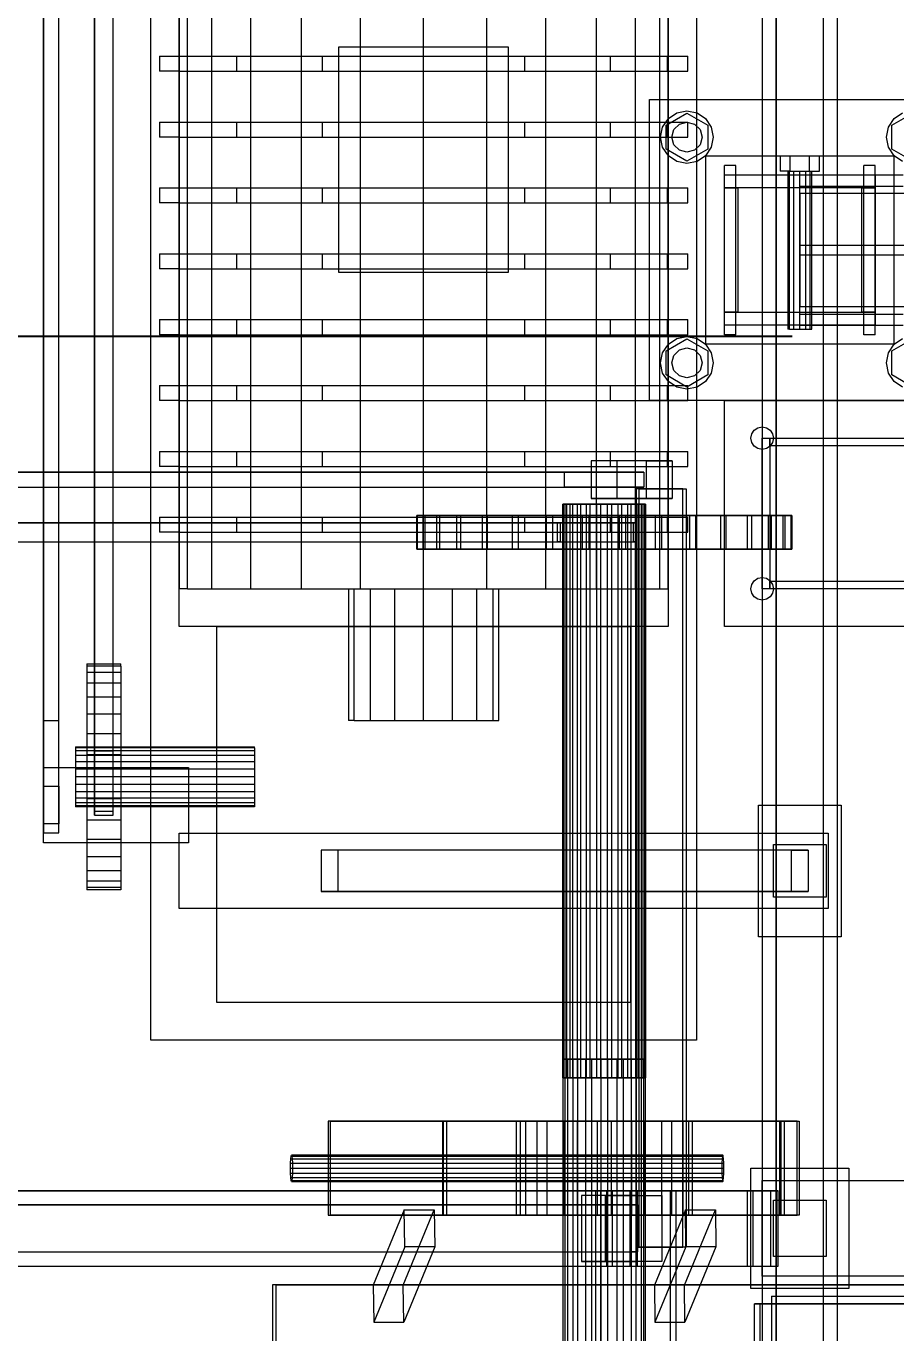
# Model space of a CAD drawing. Header units: millimetres. Extents: x -1970 to 34302, y -65268 to 6837.
# Drawn here: x 31641 to 32103, y -17726 to -17031 of the extents above; entities that cross this region are included whole.
import ezdxf

# ---------------------------------------------------------------- set-up
doc = ezdxf.new("R2010")
doc.units = ezdxf.units.MM
for name, color, linetype, lineweight in [('COTAS_P', 1, 'Continuous', 0), ('superior_C07', 7, 'Continuous', 0), ('superior_tolva_provisional', 7, 'Continuous', 0)]:
    doc.layers.add(name, color=color, linetype=linetype, lineweight=lineweight)
doc.dimstyles.new('R19_100', dxfattribs={"dimtxt": 250, "dimasz": 150, "dimexe": 150, "dimexo": 80, "dimgap": 100, "dimtad": 1, "dimtih": 1, "dimtoh": 1, "dimdsep": 46, "dimcen": 0.09, "dimadec": 0, "dimazin": 0, "dimtfac": 1, "dimtdec": 4, "dimtofl": 0, "dimtmove": 0, "dimatfit": 3, "dimfxl": 1, "dimtolj": 1, "dimtzin": 0, "dimarcsym": 0})

# ---------------------------------------------------------------- blocks, each defined once
blk = doc.blocks.new('*D33')
at = {"layer": 'COTAS_P', "color": 0, "lineweight": -2, "transparency": 16777216}
for p, q in [((32048.08, -17196), (31278.08, -17196)), ((31428.08, -18654), (31428.08, -17346)), ((32048.08, -18804), (31278.08, -18804))]:
    blk.add_line(p, q, dxfattribs=at)
at = {"layer": 'COTAS_P', "color": 0, "transparency": 16777216}
for points in [[(31403.08, -17346), (31453.08, -17346), (31428.08, -17196)], [(31403.08, -18654), (31453.08, -18654), (31428.08, -18804)]]:
    blk.add_solid(points, dxfattribs=at)
at = {"layer": 'Defpoints', "color": 0, "transparency": 16777216}
for p in [(31428.08, -17196), (32128.08, -17196), (32128.08, -18804)]:
    blk.add_point(p, dxfattribs=at)

msp = doc.modelspace()

# ---------------------------------------------------------------- linework, layer by layer
at = {"layer": 'superior_C07'}
for p, q in [((31954.954, -17262), (31941.213, -17262)), ((31941.213, -17262), (31941.213, -17282)), ((31970.539, -17262), (31941.213, -17262)), ((31954.954, -17282), (31954.954, -17262)), ((31984.28, -17262), (31954.954, -17262)), ((31970.539, -17282), (31970.539, -17262)), ((31970.539, -17262), (31984.28, -17262)), ((31984.28, -17262), (31984.28, -17282)), ((30978.307, -17268), (31927.016, -17268)), ((31969.15, -17268), (31020.441, -17268)), ((31927.016, -17276), (31927.016, -17268)), ((31927.016, -17268), (31969.15, -17268)), ((31969.15, -17268), (31969.15, -17276)), ((30978.307, -17276), (31927.016, -17276)), ((31020.441, -17276), (31969.15, -17276)), ((31969.15, -17276), (31927.016, -17276)), ((31989.965, -17277), (31965.046, -17277)), ((31965.046, -17277), (31965.046, -17680)), ((31966.655, -17277), (31965.046, -17277)), ((31966.655, -17680), (31966.655, -17277)), ((31966.655, -17277), (31991.574, -17277)), ((31989.965, -17680), (31989.965, -17277)), ((31989.965, -17277), (31991.574, -17277)), ((31991.574, -17277), (31991.574, -17680)), ((31926.444, -17285), (31926.155, -17285)), ((31926.155, -17285), (31927.36, -17285)), ((31926.155, -17590), (31926.155, -17285)), ((31928.207, -17285), (31926.444, -17285)), ((31926.444, -17590), (31926.444, -17285)), ((31927.36, -17285), (31929.978, -17285)), ((31927.36, -17590), (31927.36, -17285)), ((31931.326, -17285), (31928.207, -17285)), ((31928.207, -17590), (31928.207, -17285)), ((31929.978, -17285), (31933.829, -17285)), ((31929.978, -17590), (31929.978, -17285)), ((31935.586, -17285), (31931.326, -17285)), ((31931.326, -17590), (31931.326, -17285)), ((31933.829, -17285), (31938.652, -17285)), ((31933.829, -17590), (31933.829, -17285)), ((31940.698, -17285), (31935.586, -17285)), ((31935.586, -17590), (31935.586, -17285)), ((31938.652, -17285), (31944.117, -17285)), ((31938.652, -17590), (31938.652, -17285)), ((31946.313, -17285), (31940.698, -17285)), ((31940.698, -17590), (31940.698, -17285)), ((31941.213, -17282), (31954.954, -17282)), ((31970.539, -17282), (31941.213, -17282)), ((31944.117, -17285), (31949.853, -17285)), ((31944.117, -17590), (31944.117, -17285)), ((31952.049, -17285), (31946.313, -17285)), ((31946.313, -17590), (31946.313, -17285)), ((31949.853, -17285), (31955.469, -17285)), ((31949.853, -17590), (31949.853, -17285)), ((31957.515, -17285), (31952.049, -17285)), ((31952.049, -17590), (31952.049, -17285)), ((31954.954, -17282), (31984.28, -17282)), ((31955.469, -17285), (31960.581, -17285)), ((31955.469, -17590), (31955.469, -17285)), ((31962.338, -17285), (31957.515, -17285)), ((31957.515, -17590), (31957.515, -17285)), ((31960.581, -17285), (31964.841, -17285)), ((31960.581, -17590), (31960.581, -17285)), ((31966.189, -17285), (31962.338, -17285)), ((31962.338, -17590), (31962.338, -17285)), ((31964.841, -17285), (31967.959, -17285)), ((31964.841, -17590), (31964.841, -17285)), ((31968.807, -17285), (31966.189, -17285)), ((31966.189, -17590), (31966.189, -17285)), ((31967.959, -17285), (31969.723, -17285)), ((31967.959, -17590), (31967.959, -17285)), ((31970.012, -17285), (31968.807, -17285)), ((31968.807, -17590), (31968.807, -17285)), ((31969.723, -17285), (31970.012, -17285)), ((31969.723, -17590), (31969.723, -17285)), ((31970.012, -17285), (31970.012, -17590)), ((31984.28, -17282), (31970.539, -17282)), ((31848.753, -17291), (31848.407, -17291)), ((31848.407, -17291), (31851.892, -17291)), ((31848.407, -17309), (31848.407, -17291)), ((31852.916, -17291), (31848.753, -17291)), ((31848.753, -17309), (31848.753, -17291)), ((31851.892, -17291), (31859.074, -17291)), ((31851.892, -17309), (31851.892, -17291)), ((31860.736, -17291), (31852.916, -17291)), ((31852.916, -17309), (31852.916, -17291)), ((31859.074, -17291), (31869.676, -17291)), ((31859.074, -17309), (31859.074, -17291)), ((31871.912, -17291), (31860.736, -17291)), ((31860.736, -17309), (31860.736, -17291)), ((31869.676, -17291), (31883.291, -17291)), ((31869.676, -17309), (31869.676, -17291)), ((31886.016, -17291), (31871.912, -17291)), ((31871.912, -17309), (31871.912, -17291)), ((31883.291, -17291), (31899.396, -17291)), ((31883.291, -17309), (31883.291, -17291)), ((31902.505, -17291), (31886.016, -17291)), ((31886.016, -17309), (31886.016, -17291)), ((31899.396, -17291), (31917.372, -17291)), ((31899.396, -17309), (31899.396, -17291)), ((31920.746, -17291), (31902.505, -17291)), ((31902.505, -17309), (31902.505, -17291)), ((31917.372, -17291), (31936.529, -17291)), ((31917.372, -17309), (31917.372, -17291)), ((31940.037, -17291), (31920.746, -17291)), ((31920.746, -17309), (31920.746, -17291)), ((31936.529, -17291), (31956.129, -17291)), ((31936.529, -17309), (31936.529, -17291)), ((31959.638, -17291), (31940.037, -17291)), ((31940.037, -17309), (31940.037, -17291)), ((31956.129, -17291), (31975.42, -17291)), ((31956.129, -17309), (31956.129, -17291)), ((31978.794, -17291), (31959.638, -17291)), ((31959.638, -17309), (31959.638, -17291)), ((31975.42, -17291), (31993.661, -17291)), ((31975.42, -17309), (31975.42, -17291)), ((31996.77, -17291), (31978.794, -17291)), ((31978.794, -17309), (31978.794, -17291)), ((31993.661, -17291), (32010.15, -17291)), ((31993.661, -17309), (31993.661, -17291)), ((32012.875, -17291), (31996.77, -17291)), ((31996.77, -17309), (31996.77, -17291)), ((32010.15, -17291), (32024.254, -17291)), ((32010.15, -17309), (32010.15, -17291)), ((32026.491, -17291), (32012.875, -17291)), ((32012.875, -17309), (32012.875, -17291)), ((32024.254, -17291), (32035.431, -17291)), ((32024.254, -17309), (32024.254, -17291)), ((32037.093, -17291), (32026.491, -17291)), ((32026.491, -17309), (32026.491, -17291)), ((32035.431, -17291), (32043.251, -17291)), ((32035.431, -17309), (32035.431, -17291)), ((32044.274, -17291), (32037.093, -17291)), ((32037.093, -17309), (32037.093, -17291)), ((32043.251, -17291), (32047.413, -17291)), ((32043.251, -17309), (32043.251, -17291)), ((32047.759, -17291), (32044.274, -17291)), ((32044.274, -17309), (32044.274, -17291)), ((32047.413, -17291), (32047.759, -17291)), ((32047.413, -17309), (32047.413, -17291)), ((32047.759, -17291), (32047.759, -17309)), ((30984.196, -17295), (31923.267, -17295)), ((31924.713, -17295), (30985.641, -17295)), ((31008.494, -17295), (31963.603, -17295)), ((31964.563, -17295), (31009.454, -17295)), ((31923.267, -17305), (31923.267, -17295)), ((31923.267, -17295), (31924.713, -17295)), ((31924.713, -17295), (31924.713, -17305)), ((31963.603, -17305), (31963.603, -17295)), ((31963.603, -17295), (31964.563, -17295)), ((31964.563, -17295), (31964.563, -17305)), ((30984.196, -17305), (31923.267, -17305)), ((30985.641, -17305), (31924.713, -17305)), ((31008.494, -17305), (31963.603, -17305)), ((31009.454, -17305), (31964.563, -17305)), ((31924.713, -17305), (31923.267, -17305)), ((31964.563, -17305), (31963.603, -17305)), ((31851.892, -17309), (31848.407, -17309)), ((31848.407, -17309), (31848.753, -17309)), ((31848.753, -17309), (31852.916, -17309)), ((31859.074, -17309), (31851.892, -17309)), ((31852.916, -17309), (31860.736, -17309)), ((31869.676, -17309), (31859.074, -17309)), ((31860.736, -17309), (31871.912, -17309)), ((31883.291, -17309), (31869.676, -17309)), ((31871.912, -17309), (31886.016, -17309)), ((31899.396, -17309), (31883.291, -17309)), ((31886.016, -17309), (31902.505, -17309)), ((31917.372, -17309), (31899.396, -17309)), ((31902.505, -17309), (31920.746, -17309)), ((31936.529, -17309), (31917.372, -17309)), ((31920.746, -17309), (31940.037, -17309)), ((31956.129, -17309), (31936.529, -17309)), ((31940.037, -17309), (31959.638, -17309)), ((31975.42, -17309), (31956.129, -17309)), ((31959.638, -17309), (31978.794, -17309)), ((31993.661, -17309), (31975.42, -17309)), ((31978.794, -17309), (31996.77, -17309)), ((32010.15, -17309), (31993.661, -17309)), ((31996.77, -17309), (32012.875, -17309)), ((32024.254, -17309), (32010.15, -17309)), ((32012.875, -17309), (32026.491, -17309)), ((32035.431, -17309), (32024.254, -17309)), ((32026.491, -17309), (32037.093, -17309)), ((32043.251, -17309), (32035.431, -17309)), ((32037.093, -17309), (32044.274, -17309)), ((32047.413, -17309), (32043.251, -17309)), ((32044.274, -17309), (32047.759, -17309)), ((32047.759, -17309), (32047.413, -17309)), ((31928.501, -17580), (31926.155, -17580)), ((31926.155, -17580), (31927.146, -17580)), ((31926.155, -17580), (31926.155, -18420)), ((31927.146, -17580), (31931.326, -17580)), ((31927.146, -17580), (31927.146, -18420)), ((31933.829, -17580), (31928.501, -17580)), ((31928.501, -17580), (31928.501, -18420)), ((31931.326, -17580), (31938.056, -17580)), ((31931.326, -17580), (31931.326, -18420)), ((31941.327, -17580), (31933.829, -17580)), ((31933.829, -17580), (31933.829, -18420)), ((31938.056, -17580), (31946.313, -17580)), ((31938.056, -17580), (31938.056, -18420)), ((31949.853, -17580), (31941.327, -17580)), ((31941.327, -17580), (31941.327, -18420)), ((31946.313, -17580), (31954.84, -17580)), ((31946.313, -17580), (31946.313, -18420)), ((31958.11, -17580), (31949.853, -17580)), ((31949.853, -17580), (31949.853, -18420)), ((31954.84, -17580), (31962.338, -17580)), ((31954.84, -17580), (31954.84, -18420)), ((31964.841, -17580), (31958.11, -17580)), ((31958.11, -17580), (31958.11, -18420)), ((31962.338, -17580), (31967.665, -17580)), ((31962.338, -17580), (31962.338, -18420)), ((31969.02, -17580), (31964.841, -17580)), ((31964.841, -17580), (31964.841, -18420)), ((31967.665, -17580), (31970.012, -17580)), ((31967.665, -17580), (31967.665, -18420)), ((31970.012, -17580), (31969.02, -17580)), ((31969.02, -17580), (31969.02, -18420)), ((31970.012, -18420), (31970.012, -17580)), ((31927.36, -17590), (31926.155, -17590)), ((31926.155, -17590), (31926.444, -17590)), ((31926.444, -17590), (31928.207, -17590)), ((31929.978, -17590), (31927.36, -17590)), ((31928.207, -17590), (31931.326, -17590)), ((31933.829, -17590), (31929.978, -17590)), ((31931.326, -17590), (31935.586, -17590)), ((31938.652, -17590), (31933.829, -17590)), ((31935.586, -17590), (31940.698, -17590)), ((31944.117, -17590), (31938.652, -17590)), ((31940.698, -17590), (31946.313, -17590)), ((31949.853, -17590), (31944.117, -17590)), ((31946.313, -17590), (31952.049, -17590)), ((31955.469, -17590), (31949.853, -17590)), ((31952.049, -17590), (31957.515, -17590)), ((31960.581, -17590), (31955.469, -17590)), ((31957.515, -17590), (31962.338, -17590)), ((31964.841, -17590), (31960.581, -17590)), ((31962.338, -17590), (31966.189, -17590)), ((31967.959, -17590), (31964.841, -17590)), ((31966.189, -17590), (31968.807, -17590)), ((31969.723, -17590), (31967.959, -17590)), ((31968.807, -17590), (31970.012, -17590)), ((31970.012, -17590), (31969.723, -17590)), ((32050.575, -17613), (31801.386, -17613)), ((31801.386, -17613), (31801.386, -17663)), ((31802.593, -17613), (31801.386, -17613)), ((31802.593, -17663), (31802.593, -17613)), ((31802.593, -17613), (32051.782, -17613)), ((32041.493, -17613), (31862.076, -17613)), ((31862.076, -17613), (31862.076, -17663)), ((31862.559, -17613), (31862.076, -17613)), ((32041.814, -17613), (31862.398, -17613)), ((31862.398, -17613), (31862.398, -17663)), ((31864.41, -17613), (31862.398, -17613)), ((31862.559, -17663), (31862.559, -17613)), ((31862.559, -17613), (32041.975, -17613)), ((31864.41, -17663), (31864.41, -17613)), ((31864.41, -17613), (32043.826, -17613)), ((31906.249, -17613), (31901.236, -17613)), ((31901.236, -17613), (31903.355, -17613)), ((31901.236, -17613), (31901.236, -17663)), ((31903.355, -17613), (31912.283, -17613)), ((31903.355, -17613), (31903.355, -17663)), ((31917.631, -17613), (31906.249, -17613)), ((31906.249, -17613), (31906.249, -17663)), ((31912.283, -17613), (31926.662, -17613)), ((31912.283, -17613), (31912.283, -17663)), ((31933.649, -17613), (31917.631, -17613)), ((31917.631, -17613), (31917.631, -17663)), ((31926.662, -17613), (31944.302, -17613)), ((31926.662, -17613), (31926.662, -17663)), ((31951.865, -17613), (31933.649, -17613)), ((31933.649, -17613), (31933.649, -17663)), ((31944.302, -17613), (31962.517, -17613)), ((31944.302, -17613), (31944.302, -17663)), ((31969.505, -17613), (31951.865, -17613)), ((31951.865, -17613), (31951.865, -17663)), ((31962.517, -17613), (31978.536, -17613)), ((31962.517, -17613), (31962.517, -17663)), ((31983.884, -17613), (31969.505, -17613)), ((31969.505, -17613), (31969.505, -17663)), ((31978.536, -17613), (31989.918, -17613)), ((31978.536, -17613), (31978.536, -17663)), ((31992.812, -17613), (31983.884, -17613)), ((31983.884, -17613), (31983.884, -17663)), ((31989.918, -17613), (31994.931, -17613)), ((31989.918, -17613), (31989.918, -17663)), ((31994.931, -17613), (31992.812, -17613)), ((31992.812, -17613), (31992.812, -17663)), ((31994.931, -17663), (31994.931, -17613)), ((32041.493, -17663), (32041.493, -17613)), ((32041.493, -17613), (32041.975, -17613)), ((32041.814, -17663), (32041.814, -17613)), ((32041.814, -17613), (32043.826, -17613)), ((32041.975, -17613), (32041.975, -17663)), ((32043.826, -17613), (32043.826, -17663)), ((32050.575, -17663), (32050.575, -17613)), ((32050.575, -17613), (32051.782, -17613)), ((32051.782, -17613), (32051.782, -17663)), ((31781.332, -17635.321), (31781.455, -17633.05)), ((31781.455, -17633.05), (31781.637, -17631.533)), ((31781.455, -17633.05), (32010.709, -17633.05)), ((31781.637, -17631.533), (31781.853, -17631)), ((31781.637, -17631.533), (32010.892, -17631.533)), ((31781.853, -17631), (31782.068, -17631.533)), ((32011.107, -17631), (31781.853, -17631)), ((31782.068, -17631.533), (31782.251, -17633.05)), ((31782.068, -17631.533), (32011.323, -17631.533)), ((31782.251, -17633.05), (31782.373, -17635.321)), ((31782.251, -17633.05), (32011.505, -17633.05)), ((32010.709, -17633.05), (32010.587, -17635.321)), ((32010.892, -17631.533), (32010.709, -17633.05)), ((32011.107, -17631), (32010.892, -17631.533)), ((32011.323, -17631.533), (32011.107, -17631)), ((32011.505, -17633.05), (32011.323, -17631.533)), ((32011.627, -17635.321), (32011.505, -17633.05)), ((31781.29, -17638), (31781.332, -17635.321)), ((31781.332, -17640.679), (31781.29, -17638)), ((31781.29, -17638), (32010.544, -17638)), ((31781.332, -17635.321), (32010.587, -17635.321)), ((31782.373, -17635.321), (31782.416, -17638)), ((31782.373, -17635.321), (32011.627, -17635.321)), ((31782.416, -17638), (31782.373, -17640.679)), ((31782.416, -17638), (32011.67, -17638)), ((32010.587, -17635.321), (32010.544, -17638)), ((32010.544, -17638), (32010.587, -17640.679)), ((32011.67, -17638), (32011.627, -17635.321)), ((32011.627, -17640.679), (32011.67, -17638)), ((31781.455, -17642.95), (31781.332, -17640.679)), ((31781.332, -17640.679), (32010.587, -17640.679)), ((31781.637, -17644.467), (31781.455, -17642.95)), ((31781.455, -17642.95), (32010.709, -17642.95)), ((31781.853, -17645), (31781.637, -17644.467)), ((31781.637, -17644.467), (32010.892, -17644.467)), ((31782.068, -17644.467), (31781.853, -17645)), ((31781.853, -17645), (32011.107, -17645)), ((31782.251, -17642.95), (31782.068, -17644.467)), ((31782.068, -17644.467), (32011.323, -17644.467)), ((31782.373, -17640.679), (31782.251, -17642.95)), ((31782.251, -17642.95), (32011.505, -17642.95)), ((31782.373, -17640.679), (32011.627, -17640.679)), ((32010.587, -17640.679), (32010.709, -17642.95)), ((32010.709, -17642.95), (32010.892, -17644.467)), ((32010.892, -17644.467), (32011.107, -17645)), ((32011.107, -17645), (32011.323, -17644.467)), ((32011.323, -17644.467), (32011.505, -17642.95)), ((32011.505, -17642.95), (32011.627, -17640.679)), ((31949.29, -17650), (31201.722, -17650)), ((31204.94, -17650), (31952.509, -17650)), ((31961.761, -17650), (31214.193, -17650)), ((31218.216, -17650), (31965.784, -17650)), ((31965.851, -17652.5), (31935.948, -17652.5)), ((31935.948, -17652.5), (31935.948, -17687.5)), ((31948.822, -17652.5), (31935.948, -17652.5)), ((31983.306, -17650), (31943.435, -17650)), ((31943.435, -17650), (31943.435, -18350)), ((31946.252, -17650), (31943.435, -17650)), ((31946.252, -18350), (31946.252, -17650)), ((31946.252, -17650), (31986.122, -17650)), ((31948.822, -17687.5), (31948.822, -17652.5)), ((31948.822, -17652.5), (31978.724, -17652.5)), ((31949.29, -17650), (31949.29, -17690)), ((31952.509, -17650), (31949.29, -17650)), ((32024.047, -17650), (31949.29, -17650)), ((31952.509, -17690), (31952.509, -17650)), ((31952.509, -17650), (32027.265, -17650)), ((31961.761, -17650), (31961.761, -17690)), ((31965.784, -17650), (31961.761, -17650)), ((32036.518, -17650), (31961.761, -17650)), ((31965.784, -17690), (31965.784, -17650)), ((31965.784, -17650), (32040.541, -17650)), ((31965.851, -17687.5), (31965.851, -17652.5)), ((31965.851, -17652.5), (31978.724, -17652.5)), ((31978.724, -17652.5), (31978.724, -17687.5)), ((31983.306, -18350), (31983.306, -17650)), ((31983.306, -17650), (31986.122, -17650)), ((31986.122, -17650), (31986.122, -18350)), ((32024.047, -17650), (32024.047, -17690)), ((32027.265, -17650), (32024.047, -17650)), ((32027.265, -17690), (32027.265, -17650)), ((32036.518, -17650), (32036.518, -17690)), ((32040.541, -17650), (32036.518, -17650)), ((32040.541, -17690), (32040.541, -17650)), ((31201.392, -17657.5), (31961.834, -17657.5)), ((31965.712, -17657.5), (31205.27, -17657.5)), ((31841.728, -17660.185), (31825.233, -17700.185)), ((31841.181, -17700.185), (31857.676, -17660.185)), ((31842.036, -17679.815), (31841.728, -17660.185)), ((31841.728, -17660.185), (31857.676, -17660.185)), ((31857.676, -17660.185), (31857.984, -17679.815)), ((31961.834, -17682.5), (31961.834, -17657.5)), ((31961.834, -17657.5), (31965.712, -17657.5)), ((31965.712, -17657.5), (31965.712, -17682.5)), ((31991.241, -17660.185), (31974.747, -17700.185)), ((31990.695, -17700.185), (32007.189, -17660.185)), ((31991.549, -17679.815), (31991.241, -17660.185)), ((31991.241, -17660.185), (32007.189, -17660.185)), ((32007.189, -17660.185), (32007.498, -17679.815)), ((31801.386, -17663), (32050.575, -17663)), ((31801.386, -17663), (31802.593, -17663)), ((32051.782, -17663), (31802.593, -17663)), ((31862.076, -17663), (32041.493, -17663)), ((31862.076, -17663), (31862.559, -17663)), ((31862.398, -17663), (32041.814, -17663)), ((31862.398, -17663), (31864.41, -17663)), ((32041.975, -17663), (31862.559, -17663)), ((32043.826, -17663), (31864.41, -17663)), ((31903.355, -17663), (31901.236, -17663)), ((31901.236, -17663), (31906.249, -17663)), ((31912.283, -17663), (31903.355, -17663)), ((31906.249, -17663), (31917.631, -17663)), ((31926.662, -17663), (31912.283, -17663)), ((31917.631, -17663), (31933.649, -17663)), ((31944.302, -17663), (31926.662, -17663)), ((31933.649, -17663), (31951.865, -17663)), ((31962.517, -17663), (31944.302, -17663)), ((31951.865, -17663), (31969.505, -17663)), ((31978.536, -17663), (31962.517, -17663)), ((31969.505, -17663), (31983.884, -17663)), ((31989.918, -17663), (31978.536, -17663)), ((31983.884, -17663), (31992.812, -17663)), ((31994.931, -17663), (31989.918, -17663)), ((31992.812, -17663), (31994.931, -17663)), ((32041.975, -17663), (32041.493, -17663)), ((32043.826, -17663), (32041.814, -17663)), ((32051.782, -17663), (32050.575, -17663)), ((31842.036, -17679.815), (31825.542, -17719.815)), ((31857.984, -17679.815), (31841.49, -17719.815)), ((31857.984, -17679.815), (31842.036, -17679.815)), ((31965.046, -17680), (31989.965, -17680)), ((31965.046, -17680), (31966.655, -17680)), ((31991.574, -17680), (31966.655, -17680)), ((31991.549, -17679.815), (31975.055, -17719.815)), ((31991.574, -17680), (31989.965, -17680)), ((32007.498, -17679.815), (31991.003, -17719.815)), ((32007.498, -17679.815), (31991.549, -17679.815)), ((31201.392, -17682.5), (31961.834, -17682.5)), ((31205.27, -17682.5), (31965.712, -17682.5)), ((31935.948, -17687.5), (31965.851, -17687.5)), ((31948.822, -17687.5), (31935.948, -17687.5)), ((31978.724, -17687.5), (31948.822, -17687.5)), ((31965.712, -17682.5), (31961.834, -17682.5)), ((31978.724, -17687.5), (31965.851, -17687.5)), ((31201.722, -17690), (31949.29, -17690)), ((31204.94, -17690), (31952.509, -17690)), ((31214.193, -17690), (31961.761, -17690)), ((31218.216, -17690), (31965.784, -17690)), ((31949.29, -17690), (31952.509, -17690)), ((31949.29, -17690), (32024.047, -17690)), ((31952.509, -17690), (32027.265, -17690)), ((31961.761, -17690), (31965.784, -17690)), ((31961.761, -17690), (32036.518, -17690)), ((31965.784, -17690), (32040.541, -17690)), ((32024.047, -17690), (32027.265, -17690)), ((32036.518, -17690), (32040.541, -17690)), ((32329.89, -17700), (31771.705, -17700)), ((31771.705, -17700), (31771.705, -18300)), ((31773.717, -17700), (31771.705, -17700)), ((31773.717, -18300), (31773.717, -17700)), ((31773.717, -17700), (32331.901, -17700)), ((31841.181, -17700.185), (31825.233, -17700.185)), ((31825.233, -17700.185), (31825.542, -17719.815)), ((31841.49, -17719.815), (31841.181, -17700.185)), ((31990.695, -17700.185), (31974.747, -17700.185)), ((31974.747, -17700.185), (31975.055, -17719.815)), ((31991.003, -17719.815), (31990.695, -17700.185)), ((31825.542, -17719.815), (31841.49, -17719.815)), ((31975.055, -17719.815), (31991.003, -17719.815))]:
    msp.add_line(p, q, dxfattribs=at)
at = {"layer": 'superior_tolva_provisional'}
for p, q in [((31650.083, -16470.226), (31650.083, -17400.226)), ((31658.083, -17400.226), (31658.083, -16470.226)), ((31677.083, -16474.892), (31677.083, -17414.643)), ((31677.083, -17416.105), (31677.083, -16476.355)), ((31687.083, -17414.643), (31687.083, -16474.892)), ((31687.083, -17416.105), (31687.083, -16476.355)), ((31650.083, -17459.774), (31650.083, -16529.774)), ((31658.083, -17459.774), (31658.083, -16529.774)), ((31677.083, -16531.319), (31677.083, -17448.404)), ((31677.083, -17450.341), (31677.083, -16533.256)), ((31687.083, -17448.404), (31687.083, -16531.319)), ((31687.083, -17450.341), (31687.083, -16533.256)), ((32032.083, -16600), (32032.083, -17800)), ((32039.583, -16598.878), (32039.583, -17798.878)), ((32039.583, -17801.122), (32039.583, -16601.122)), ((32064.583, -17798.878), (32064.583, -16598.878)), ((32064.583, -17801.122), (32064.583, -16601.122)), ((32072.083, -17800), (32072.083, -16600)), ((31707.083, -17570), (31707.083, -16810)), ((31997.083, -16810), (31997.083, -17570)), ((31722.083, -17350), (31722.083, -16830)), ((31982.083, -16830), (31982.083, -17350)), ((31722.083, -16850), (31722.083, -17330)), ((31726.513, -17330), (31726.513, -16850)), ((31739.5, -17330), (31739.5, -16850)), ((31760.159, -17330), (31760.159, -16850)), ((31787.083, -17330), (31787.083, -16850)), ((31818.437, -17330), (31818.437, -16850)), ((31852.083, -17330), (31852.083, -16850)), ((31885.73, -17330), (31885.73, -16850)), ((31917.083, -17330), (31917.083, -16850)), ((31944.007, -17330), (31944.007, -16850)), ((31964.667, -17330), (31964.667, -16850)), ((31977.654, -17330), (31977.654, -16850)), ((31982.083, -17330), (31982.083, -16850)), ((31807.083, -17162), (31807.083, -17042)), ((31807.083, -17042), (31897.083, -17042)), ((31897.083, -17042), (31897.083, -17162)), ((31711.683, -17047), (31722.371, -17047)), ((31711.683, -17047), (31711.683, -17055)), ((31722.371, -17047), (31752.805, -17047)), ((31722.371, -17055), (31722.371, -17047)), ((31752.805, -17047), (31798.354, -17047)), ((31752.805, -17055), (31752.805, -17047)), ((31798.354, -17047), (31852.083, -17047)), ((31798.354, -17055), (31798.354, -17047)), ((31852.083, -17047), (31905.812, -17047)), ((31852.083, -17055), (31852.083, -17047)), ((31905.812, -17047), (31951.361, -17047)), ((31905.812, -17055), (31905.812, -17047)), ((31951.361, -17047), (31981.796, -17047)), ((31951.361, -17055), (31951.361, -17047)), ((31981.796, -17047), (31992.483, -17047)), ((31981.796, -17055), (31981.796, -17047)), ((31992.483, -17055), (31992.483, -17047)), ((31722.371, -17055), (31711.683, -17055)), ((31722.371, -17055), (31752.805, -17055)), ((31752.805, -17055), (31798.354, -17055)), ((31798.354, -17055), (31852.083, -17055)), ((31852.083, -17055), (31905.812, -17055)), ((31905.812, -17055), (31951.361, -17055)), ((31951.361, -17055), (31981.796, -17055)), ((31981.796, -17055), (31992.483, -17055)), ((31972.083, -17230), (31972.083, -17070)), ((31972.083, -17070), (32132.083, -17070)), ((31980.998, -17083.6), (31992.083, -17077.2)), ((31982.184, -17080.101), (31986.726, -17077.066)), ((31986.726, -17077.066), (31992.083, -17076)), ((31992.083, -17076), (31997.441, -17077.066)), ((31992.083, -17077.2), (32003.168, -17083.6)), ((31997.441, -17077.066), (32001.983, -17080.101)), ((32100.998, -17083.6), (32112.083, -17077.2)), ((32102.184, -17080.101), (32106.726, -17077.066)), ((31711.683, -17082), (31722.371, -17082)), ((31711.683, -17082), (31711.683, -17090)), ((31722.371, -17082), (31752.805, -17082)), ((31722.371, -17090), (31722.371, -17082)), ((31752.805, -17082), (31798.354, -17082)), ((31752.805, -17090), (31752.805, -17082)), ((31798.354, -17082), (31852.083, -17082)), ((31798.354, -17090), (31798.354, -17082)), ((31852.083, -17082), (31905.812, -17082)), ((31852.083, -17090), (31852.083, -17082)), ((31905.812, -17082), (31951.361, -17082)), ((31905.812, -17090), (31905.812, -17082)), ((31951.361, -17082), (31981.796, -17082)), ((31951.361, -17090), (31951.361, -17082)), ((31978.083, -17090), (31979.149, -17084.642)), ((31979.149, -17084.642), (31982.184, -17080.101)), ((31980.998, -17096.4), (31980.998, -17083.6)), ((31981.796, -17082), (31992.483, -17082)), ((31981.796, -17090), (31981.796, -17082)), ((31985.155, -17086), (31988.083, -17083.072)), ((31988.083, -17083.072), (31992.083, -17082)), ((31992.083, -17082), (31996.083, -17083.072)), ((31992.483, -17090), (31992.483, -17082)), ((31996.083, -17083.072), (31999.011, -17086)), ((32001.983, -17080.101), (32005.018, -17084.642)), ((32003.168, -17083.6), (32003.168, -17096.4)), ((32005.018, -17084.642), (32006.083, -17090)), ((32098.083, -17090), (32099.149, -17084.642)), ((32099.149, -17084.642), (32102.184, -17080.101)), ((32100.998, -17096.4), (32100.998, -17083.6)), ((31722.371, -17090), (31711.683, -17090)), ((31722.371, -17090), (31752.805, -17090)), ((31752.805, -17090), (31798.354, -17090)), ((31798.354, -17090), (31852.083, -17090)), ((31852.083, -17090), (31905.812, -17090)), ((31905.812, -17090), (31951.361, -17090)), ((31951.361, -17090), (31981.796, -17090)), ((31979.149, -17095.358), (31978.083, -17090)), ((31981.796, -17090), (31992.483, -17090)), ((31984.083, -17090), (31985.155, -17086)), ((31985.155, -17094), (31984.083, -17090)), ((31999.011, -17086), (32000.083, -17090)), ((32000.083, -17090), (31999.011, -17094)), ((32006.083, -17090), (32005.018, -17095.358)), ((32099.149, -17095.358), (32098.083, -17090)), ((31982.184, -17099.899), (31979.149, -17095.358)), ((31992.083, -17102.8), (31980.998, -17096.4)), ((31988.083, -17096.928), (31985.155, -17094)), ((31992.083, -17098), (31988.083, -17096.928)), ((32003.168, -17096.4), (31992.083, -17102.8)), ((31996.083, -17096.928), (31992.083, -17098)), ((31999.011, -17094), (31996.083, -17096.928)), ((32005.018, -17095.358), (32001.983, -17099.899)), ((32102.184, -17099.899), (32099.149, -17095.358)), ((32112.083, -17102.8), (32100.998, -17096.4)), ((31986.726, -17102.934), (31982.184, -17099.899)), ((31992.083, -17104), (31986.726, -17102.934)), ((31997.441, -17102.934), (31992.083, -17104)), ((32001.983, -17099.899), (31997.441, -17102.934)), ((32002.083, -17200), (32002.083, -17100)), ((32002.083, -17100), (32102.083, -17100)), ((32012.083, -17195), (32012.083, -17105)), ((32018.083, -17105), (32012.083, -17105)), ((32018.083, -17195), (32018.083, -17105)), ((32041.683, -17100), (32046.883, -17100)), ((32041.683, -17100), (32041.683, -17108)), ((32046.883, -17100), (32057.283, -17100)), ((32046.883, -17108), (32046.883, -17100)), ((32057.283, -17100), (32062.483, -17100)), ((32057.283, -17108), (32057.283, -17100)), ((32062.483, -17108), (32062.483, -17100)), ((32086.083, -17195), (32086.083, -17105)), ((32092.083, -17105), (32086.083, -17105)), ((32092.083, -17195), (32092.083, -17105)), ((32102.083, -17100), (32102.083, -17200)), ((32106.726, -17102.934), (32102.184, -17099.899)), ((32012.083, -17117), (32012.083, -17110)), ((32012.083, -17110), (32092.083, -17110)), ((32046.883, -17108), (32041.683, -17108)), ((32045.683, -17108), (32046.541, -17108)), ((32045.683, -17108), (32045.683, -17192)), ((32046.541, -17108), (32048.883, -17108)), ((32046.541, -17192), (32046.541, -17108)), ((32046.883, -17108), (32057.283, -17108)), ((32048.883, -17108), (32052.083, -17108)), ((32048.883, -17192), (32048.883, -17108)), ((32052.083, -17108), (32055.283, -17108)), ((32052.083, -17192), (32052.083, -17108)), ((32052.083, -17110), (32107.083, -17110)), ((32052.083, -17116), (32052.083, -17110)), ((32055.283, -17108), (32057.626, -17108)), ((32055.283, -17192), (32055.283, -17108)), ((32057.283, -17108), (32062.483, -17108)), ((32057.626, -17108), (32058.483, -17108)), ((32057.626, -17192), (32057.626, -17108)), ((32058.483, -17192), (32058.483, -17108)), ((32092.083, -17110), (32092.083, -17117)), ((31711.683, -17117), (31722.371, -17117)), ((31711.683, -17117), (31711.683, -17125)), ((31722.371, -17117), (31752.805, -17117)), ((31722.371, -17125), (31722.371, -17117)), ((31752.805, -17117), (31798.354, -17117)), ((31752.805, -17125), (31752.805, -17117)), ((31798.354, -17117), (31852.083, -17117)), ((31798.354, -17125), (31798.354, -17117)), ((31852.083, -17117), (31905.812, -17117)), ((31852.083, -17125), (31852.083, -17117)), ((31905.812, -17117), (31951.361, -17117)), ((31905.812, -17125), (31905.812, -17117)), ((31951.361, -17117), (31981.796, -17117)), ((31951.361, -17125), (31951.361, -17117)), ((31981.796, -17117), (31992.483, -17117)), ((31981.796, -17125), (31981.796, -17117)), ((31992.483, -17125), (31992.483, -17117)), ((32092.083, -17117), (32012.083, -17117)), ((32012.083, -17183), (32012.083, -17117)), ((32012.083, -17117), (32019.083, -17117)), ((32019.083, -17117), (32019.083, -17183)), ((32052.083, -17116), (32107.083, -17116)), ((32085.083, -17183), (32085.083, -17117)), ((32085.083, -17117), (32092.083, -17117)), ((32092.083, -17117), (32092.083, -17183)), ((31722.371, -17125), (31711.683, -17125)), ((31722.371, -17125), (31752.805, -17125)), ((31752.805, -17125), (31798.354, -17125)), ((31798.354, -17125), (31852.083, -17125)), ((31852.083, -17125), (31905.812, -17125)), ((31905.812, -17125), (31951.361, -17125)), ((31951.361, -17125), (31981.796, -17125)), ((31981.796, -17125), (31992.483, -17125)), ((32052.083, -17120), (32052.083, -17180)), ((34212.083, -17120), (32052.083, -17120)), ((31711.683, -17152), (31722.371, -17152)), ((31711.683, -17152), (31711.683, -17160)), ((31722.371, -17152), (31752.805, -17152)), ((31722.371, -17160), (31722.371, -17152)), ((31752.805, -17152), (31798.354, -17152)), ((31752.805, -17160), (31752.805, -17152)), ((31798.354, -17152), (31852.083, -17152)), ((31798.354, -17160), (31798.354, -17152)), ((31852.083, -17152), (31905.812, -17152)), ((31852.083, -17160), (31852.083, -17152)), ((31905.812, -17152), (31951.361, -17152)), ((31905.812, -17160), (31905.812, -17152)), ((31951.361, -17152), (31981.796, -17152)), ((31951.361, -17160), (31951.361, -17152)), ((31981.796, -17152), (31992.483, -17152)), ((31981.796, -17160), (31981.796, -17152)), ((31992.483, -17160), (31992.483, -17152)), ((32052.083, -17147.5), (32052.083, -17152.5)), ((34212.083, -17147.5), (32052.083, -17147.5)), ((32052.083, -17152.5), (34212.083, -17152.5)), ((31722.371, -17160), (31711.683, -17160)), ((31722.371, -17160), (31752.805, -17160)), ((31752.805, -17160), (31798.354, -17160)), ((31798.354, -17160), (31852.083, -17160)), ((31852.083, -17160), (31905.812, -17160)), ((31905.812, -17160), (31951.361, -17160)), ((31951.361, -17160), (31981.796, -17160)), ((31981.796, -17160), (31992.483, -17160)), ((31897.083, -17162), (31807.083, -17162)), ((32052.083, -17180), (34212.083, -17180)), ((31711.683, -17187), (31722.371, -17187)), ((31711.683, -17187), (31711.683, -17195)), ((31722.371, -17187), (31752.805, -17187)), ((31722.371, -17195), (31722.371, -17187)), ((31752.805, -17187), (31798.354, -17187)), ((31752.805, -17195), (31752.805, -17187)), ((31798.354, -17187), (31852.083, -17187)), ((31798.354, -17195), (31798.354, -17187)), ((31852.083, -17187), (31905.812, -17187)), ((31852.083, -17195), (31852.083, -17187)), ((31905.812, -17187), (31951.361, -17187)), ((31905.812, -17195), (31905.812, -17187)), ((31951.361, -17187), (31981.796, -17187)), ((31951.361, -17195), (31951.361, -17187)), ((31981.796, -17187), (31992.483, -17187)), ((31981.796, -17195), (31981.796, -17187)), ((31992.483, -17195), (31992.483, -17187)), ((32012.083, -17190), (32012.083, -17183)), ((32012.083, -17183), (32092.083, -17183)), ((32019.083, -17183), (32012.083, -17183)), ((32052.083, -17184), (32107.083, -17184)), ((32052.083, -17190), (32052.083, -17184)), ((32092.083, -17183), (32085.083, -17183)), ((32092.083, -17183), (32092.083, -17190)), ((31722.371, -17195), (31711.683, -17195)), ((31722.371, -17195), (31752.805, -17195)), ((31752.805, -17195), (31798.354, -17195)), ((31798.354, -17195), (31852.083, -17195)), ((31852.083, -17195), (31905.812, -17195)), ((31905.812, -17195), (31951.361, -17195)), ((31951.361, -17195), (31981.796, -17195)), ((31981.796, -17195), (31992.483, -17195)), ((32092.083, -17190), (32012.083, -17190)), ((32018.083, -17195), (32012.083, -17195)), ((32046.541, -17192), (32045.683, -17192)), ((32046.541, -17192), (32048.883, -17192)), ((32048.883, -17192), (32052.083, -17192)), ((32052.083, -17190), (32107.083, -17190)), ((32052.083, -17192), (32055.283, -17192)), ((32055.283, -17192), (32057.626, -17192)), ((32057.626, -17192), (32058.483, -17192)), ((32092.083, -17195), (32086.083, -17195)), ((31979.149, -17204.642), (31982.184, -17200.101)), ((31980.998, -17203.6), (31992.083, -17197.2)), ((31982.184, -17200.101), (31986.726, -17197.066)), ((31986.726, -17197.066), (31992.083, -17196)), ((31988.083, -17203.072), (31992.083, -17202)), ((31992.083, -17196), (31997.441, -17197.066)), ((31992.083, -17197.2), (32003.168, -17203.6)), ((31992.083, -17202), (31996.083, -17203.072)), ((31997.441, -17197.066), (32001.983, -17200.101)), ((32001.983, -17200.101), (32005.018, -17204.642)), ((32102.083, -17200), (32002.083, -17200)), ((32099.149, -17204.642), (32102.184, -17200.101)), ((32100.998, -17203.6), (32112.083, -17197.2)), ((32102.184, -17200.101), (32106.726, -17197.066)), ((31978.083, -17210), (31979.149, -17204.642)), ((31980.998, -17216.4), (31980.998, -17203.6)), ((31984.083, -17210), (31985.155, -17206)), ((31985.155, -17206), (31988.083, -17203.072)), ((31996.083, -17203.072), (31999.011, -17206)), ((31999.011, -17206), (32000.083, -17210)), ((32003.168, -17203.6), (32003.168, -17216.4)), ((32005.018, -17204.642), (32006.083, -17210)), ((32098.083, -17210), (32099.149, -17204.642)), ((32100.998, -17216.4), (32100.998, -17203.6)), ((31979.149, -17215.358), (31978.083, -17210)), ((31982.184, -17219.899), (31979.149, -17215.358)), ((31992.083, -17222.8), (31980.998, -17216.4)), ((31985.155, -17214), (31984.083, -17210)), ((31988.083, -17216.928), (31985.155, -17214)), ((32003.168, -17216.4), (31992.083, -17222.8)), ((31999.011, -17214), (31996.083, -17216.928)), ((32000.083, -17210), (31999.011, -17214)), ((32005.018, -17215.358), (32001.983, -17219.899)), ((32006.083, -17210), (32005.018, -17215.358)), ((32099.149, -17215.358), (32098.083, -17210)), ((32102.184, -17219.899), (32099.149, -17215.358)), ((32112.083, -17222.8), (32100.998, -17216.4)), ((31711.683, -17222), (31722.371, -17222)), ((31711.683, -17222), (31711.683, -17230)), ((31722.371, -17222), (31752.805, -17222)), ((31722.371, -17230), (31722.371, -17222)), ((31752.805, -17222), (31798.354, -17222)), ((31752.805, -17230), (31752.805, -17222)), ((31798.354, -17222), (31852.083, -17222)), ((31798.354, -17230), (31798.354, -17222)), ((31852.083, -17222), (31905.812, -17222)), ((31852.083, -17230), (31852.083, -17222)), ((31905.812, -17222), (31951.361, -17222)), ((31905.812, -17230), (31905.812, -17222)), ((31951.361, -17222), (31981.796, -17222)), ((31951.361, -17230), (31951.361, -17222)), ((31981.796, -17222), (31992.483, -17222)), ((31981.796, -17230), (31981.796, -17222)), ((31986.726, -17222.934), (31982.184, -17219.899)), ((31992.083, -17224), (31986.726, -17222.934)), ((31992.083, -17218), (31988.083, -17216.928)), ((31996.083, -17216.928), (31992.083, -17218)), ((31997.441, -17222.934), (31992.083, -17224)), ((31992.483, -17230), (31992.483, -17222)), ((32001.983, -17219.899), (31997.441, -17222.934)), ((32106.726, -17222.934), (32102.184, -17219.899)), ((31722.371, -17230), (31711.683, -17230)), ((31722.371, -17230), (31752.805, -17230)), ((31752.805, -17230), (31798.354, -17230)), ((31798.354, -17230), (31852.083, -17230)), ((31852.083, -17230), (31905.812, -17230)), ((31905.812, -17230), (31951.361, -17230)), ((31951.361, -17230), (31981.796, -17230)), ((32132.083, -17230), (31972.083, -17230)), ((31981.796, -17230), (31992.483, -17230)), ((32012.083, -17350), (32012.083, -17230)), ((32012.083, -17230), (32132.083, -17230)), ((32029.787, -17244.457), (32032.083, -17244)), ((32032.083, -17244), (32034.379, -17244.457)), ((32026.083, -17250), (32026.54, -17247.704)), ((32026.54, -17252.296), (32026.083, -17250)), ((32026.54, -17247.704), (32027.841, -17245.757)), ((32027.841, -17245.757), (32029.787, -17244.457)), ((32032.083, -17330), (32032.083, -17250)), ((32032.083, -17250), (32036.083, -17250)), ((32034.379, -17244.457), (32036.326, -17245.757)), ((32036.083, -17250), (32036.083, -17330)), ((32036.083, -17254), (32036.083, -17250)), ((32036.083, -17250), (32108.083, -17250)), ((32036.326, -17245.757), (32037.627, -17247.704)), ((32037.627, -17247.704), (32038.083, -17250)), ((32038.083, -17250), (32037.627, -17252.296)), ((31711.683, -17257), (31722.371, -17257)), ((31711.683, -17257), (31711.683, -17265)), ((31722.371, -17257), (31752.805, -17257)), ((31722.371, -17265), (31722.371, -17257)), ((31752.805, -17257), (31798.354, -17257)), ((31752.805, -17265), (31752.805, -17257)), ((31798.354, -17257), (31852.083, -17257)), ((31798.354, -17265), (31798.354, -17257)), ((31852.083, -17257), (31905.812, -17257)), ((31852.083, -17265), (31852.083, -17257)), ((31905.812, -17257), (31951.361, -17257)), ((31905.812, -17265), (31905.812, -17257)), ((31951.361, -17257), (31981.796, -17257)), ((31951.361, -17265), (31951.361, -17257)), ((31981.796, -17257), (31992.483, -17257)), ((31981.796, -17265), (31981.796, -17257)), ((31992.483, -17265), (31992.483, -17257)), ((32027.841, -17254.243), (32026.54, -17252.296)), ((32029.787, -17255.543), (32027.841, -17254.243)), ((32032.083, -17256), (32029.787, -17255.543)), ((32034.379, -17255.543), (32032.083, -17256)), ((32036.326, -17254.243), (32034.379, -17255.543)), ((32108.083, -17254), (32036.083, -17254)), ((32037.627, -17252.296), (32036.326, -17254.243)), ((31722.371, -17265), (31711.683, -17265)), ((31722.371, -17265), (31752.805, -17265)), ((31752.805, -17265), (31798.354, -17265)), ((31798.354, -17265), (31852.083, -17265)), ((31852.083, -17265), (31905.812, -17265)), ((31905.812, -17265), (31951.361, -17265)), ((31951.361, -17265), (31981.796, -17265)), ((31981.796, -17265), (31992.483, -17265)), ((31711.683, -17292), (31722.371, -17292)), ((31711.683, -17292), (31711.683, -17300)), ((31722.371, -17292), (31752.805, -17292)), ((31722.371, -17300), (31722.371, -17292)), ((31752.805, -17292), (31798.354, -17292)), ((31752.805, -17300), (31752.805, -17292)), ((31798.354, -17292), (31852.083, -17292)), ((31798.354, -17300), (31798.354, -17292)), ((31852.083, -17292), (31905.812, -17292)), ((31852.083, -17300), (31852.083, -17292)), ((31905.812, -17292), (31951.361, -17292)), ((31905.812, -17300), (31905.812, -17292)), ((31951.361, -17292), (31981.796, -17292)), ((31951.361, -17300), (31951.361, -17292)), ((31981.796, -17292), (31992.483, -17292)), ((31981.796, -17300), (31981.796, -17292)), ((31992.483, -17300), (31992.483, -17292)), ((31722.371, -17300), (31711.683, -17300)), ((31722.371, -17300), (31752.805, -17300)), ((31752.805, -17300), (31798.354, -17300)), ((31798.354, -17300), (31852.083, -17300)), ((31852.083, -17300), (31905.812, -17300)), ((31905.812, -17300), (31951.361, -17300)), ((31951.361, -17300), (31981.796, -17300)), ((31981.796, -17300), (31992.483, -17300)), ((32026.083, -17330), (32026.54, -17327.704)), ((32026.54, -17327.704), (32027.841, -17325.757)), ((32027.841, -17325.757), (32029.787, -17324.457)), ((32029.787, -17324.457), (32032.083, -17324)), ((32032.083, -17324), (32034.379, -17324.457)), ((32034.379, -17324.457), (32036.326, -17325.757)), ((32036.083, -17330), (32036.083, -17326)), ((32036.083, -17326), (32108.083, -17326)), ((32036.326, -17325.757), (32037.627, -17327.704)), ((32037.627, -17327.704), (32038.083, -17330)), ((31726.513, -17330), (31722.083, -17330)), ((31726.513, -17330), (31739.5, -17330)), ((31739.5, -17330), (31760.159, -17330)), ((31760.159, -17330), (31787.083, -17330)), ((31787.083, -17330), (31818.437, -17330)), ((31812.083, -17330), (31815.128, -17330)), ((31812.083, -17330), (31812.083, -17400)), ((31815.128, -17330), (31823.799, -17330)), ((31815.128, -17400), (31815.128, -17330)), ((31818.437, -17330), (31852.083, -17330)), ((31823.799, -17330), (31836.776, -17330)), ((31823.799, -17400), (31823.799, -17330)), ((31836.776, -17330), (31852.083, -17330)), ((31836.776, -17400), (31836.776, -17330)), ((31852.083, -17330), (31885.73, -17330)), ((31852.083, -17330), (31867.391, -17330)), ((31852.083, -17400), (31852.083, -17330)), ((31867.391, -17330), (31880.368, -17330)), ((31867.391, -17400), (31867.391, -17330)), ((31880.368, -17330), (31889.038, -17330)), ((31880.368, -17400), (31880.368, -17330)), ((31885.73, -17330), (31917.083, -17330)), ((31889.038, -17330), (31892.083, -17330)), ((31889.038, -17400), (31889.038, -17330)), ((31892.083, -17400), (31892.083, -17330)), ((31917.083, -17330), (31944.007, -17330)), ((31944.007, -17330), (31964.667, -17330)), ((31964.667, -17330), (31977.654, -17330)), ((31977.654, -17330), (31982.083, -17330)), ((32026.54, -17332.296), (32026.083, -17330)), ((32027.841, -17334.243), (32026.54, -17332.296)), ((32029.787, -17335.543), (32027.841, -17334.243)), ((32036.083, -17330), (32032.083, -17330)), ((32036.326, -17334.243), (32034.379, -17335.543)), ((32108.083, -17330), (32036.083, -17330)), ((32037.627, -17332.296), (32036.326, -17334.243)), ((32038.083, -17330), (32037.627, -17332.296)), ((32032.083, -17336), (32029.787, -17335.543)), ((32034.379, -17335.543), (32032.083, -17336)), ((31982.083, -17350), (31722.083, -17350)), ((31742.083, -17550), (31742.083, -17350)), ((31742.083, -17350), (31962.083, -17350)), ((31962.083, -17350), (31962.083, -17550)), ((32132.083, -17350), (32012.083, -17350)), ((31673.083, -17370), (31673.083, -17371.153)), ((31673.083, -17370), (31691.083, -17370)), ((31673.083, -17371.153), (31673.083, -17374.567)), ((31691.083, -17371.153), (31673.083, -17371.153)), ((31673.083, -17374.567), (31673.083, -17380.112)), ((31691.083, -17374.567), (31673.083, -17374.567)), ((31691.083, -17371.153), (31691.083, -17370)), ((31691.083, -17371.153), (31691.083, -17374.567)), ((31691.083, -17374.567), (31691.083, -17380.112)), ((31673.083, -17380.112), (31673.083, -17387.574)), ((31691.083, -17380.112), (31673.083, -17380.112)), ((31691.083, -17380.112), (31691.083, -17387.574)), ((31673.083, -17387.574), (31673.083, -17396.666)), ((31691.083, -17387.574), (31673.083, -17387.574)), ((31691.083, -17387.574), (31691.083, -17396.666)), ((31673.083, -17396.666), (31673.083, -17407.039)), ((31691.083, -17396.666), (31673.083, -17396.666)), ((31691.083, -17396.666), (31691.083, -17407.039)), ((31650.083, -17400.226), (31650.083, -17459.774)), ((31658.083, -17400.226), (31650.083, -17400.226)), ((31658.083, -17459.774), (31658.083, -17400.226)), ((31815.128, -17400), (31812.083, -17400)), ((31815.128, -17400), (31823.799, -17400)), ((31823.799, -17400), (31836.776, -17400)), ((31836.776, -17400), (31852.083, -17400)), ((31852.083, -17400), (31867.391, -17400)), ((31867.391, -17400), (31880.368, -17400)), ((31880.368, -17400), (31889.038, -17400)), ((31889.038, -17400), (31892.083, -17400)), ((31673.083, -17407.039), (31673.083, -17418.295)), ((31691.083, -17407.039), (31673.083, -17407.039)), ((31691.083, -17407.039), (31691.083, -17418.295)), ((31667.083, -17414), (31667.083, -17414.545)), ((31667.083, -17414), (31762.083, -17414)), ((31667.083, -17414.545), (31667.083, -17416.144)), ((31762.083, -17414.545), (31667.083, -17414.545)), ((31667.083, -17416.144), (31667.083, -17418.686)), ((31762.083, -17416.144), (31667.083, -17416.144)), ((31677.083, -17414.643), (31677.083, -17416.105)), ((31687.083, -17414.643), (31677.083, -17414.643)), ((31677.083, -17416.105), (31687.083, -17416.105)), ((31687.083, -17416.105), (31687.083, -17414.643)), ((31762.083, -17414.545), (31762.083, -17414)), ((31762.083, -17414.545), (31762.083, -17416.144)), ((31762.083, -17416.144), (31762.083, -17418.686)), ((31650.083, -17465), (31650.083, -17425)), ((31650.083, -17425), (31727.083, -17425)), ((31667.083, -17418.686), (31667.083, -17422)), ((31762.083, -17418.686), (31667.083, -17418.686)), ((31667.083, -17422), (31667.083, -17425.859)), ((31762.083, -17422), (31667.083, -17422)), ((31673.083, -17418.295), (31673.083, -17430)), ((31691.083, -17418.295), (31673.083, -17418.295)), ((31691.083, -17418.295), (31691.083, -17430)), ((31727.083, -17425), (31727.083, -17465)), ((31762.083, -17418.686), (31762.083, -17422)), ((31762.083, -17422), (31762.083, -17425.859)), ((31667.083, -17425.859), (31667.083, -17430)), ((31762.083, -17425.859), (31667.083, -17425.859)), ((31667.083, -17430), (31667.083, -17434.141)), ((31762.083, -17430), (31667.083, -17430)), ((31673.083, -17430), (31673.083, -17441.705)), ((31691.083, -17430), (31673.083, -17430)), ((31691.083, -17430), (31691.083, -17441.705)), ((31762.083, -17425.859), (31762.083, -17430)), ((31762.083, -17430), (31762.083, -17434.141)), ((31650.083, -17455), (31650.083, -17435)), ((31650.083, -17435), (31658.083, -17435)), ((31658.083, -17435), (31658.083, -17455)), ((31667.083, -17434.141), (31667.083, -17438)), ((31762.083, -17434.141), (31667.083, -17434.141)), ((31667.083, -17438), (31667.083, -17441.314)), ((31762.083, -17438), (31667.083, -17438)), ((31762.083, -17434.141), (31762.083, -17438)), ((31762.083, -17438), (31762.083, -17441.314)), ((31667.083, -17441.314), (31667.083, -17443.856)), ((31762.083, -17441.314), (31667.083, -17441.314)), ((31667.083, -17443.856), (31667.083, -17445.455)), ((31762.083, -17443.856), (31667.083, -17443.856)), ((31667.083, -17445.455), (31667.083, -17446)), ((31762.083, -17445.455), (31667.083, -17445.455)), ((31673.083, -17441.705), (31673.083, -17452.961)), ((31691.083, -17441.705), (31673.083, -17441.705)), ((31691.083, -17441.705), (31691.083, -17452.961)), ((31762.083, -17441.314), (31762.083, -17443.856)), ((31762.083, -17443.856), (31762.083, -17445.455)), ((31762.083, -17445.455), (31762.083, -17446)), ((32030.083, -17515), (32030.083, -17445)), ((32030.083, -17445), (32074.083, -17445)), ((32074.083, -17445), (32074.083, -17515)), ((31762.083, -17446), (31667.083, -17446)), ((31677.083, -17448.404), (31677.083, -17450.341)), ((31687.083, -17448.404), (31677.083, -17448.404)), ((31677.083, -17450.341), (31687.083, -17450.341)), ((31687.083, -17450.341), (31687.083, -17448.404)), ((31658.083, -17455), (31650.083, -17455)), ((31673.083, -17452.961), (31673.083, -17463.334)), ((31691.083, -17452.961), (31673.083, -17452.961)), ((31691.083, -17452.961), (31691.083, -17463.334)), ((31650.083, -17459.774), (31658.083, -17459.774)), ((31727.083, -17465), (31650.083, -17465)), ((31673.083, -17463.334), (31673.083, -17472.426)), ((31691.083, -17463.334), (31673.083, -17463.334)), ((31691.083, -17463.334), (31691.083, -17472.426)), ((31722.083, -17500), (31722.083, -17460)), ((31722.083, -17460), (32067.083, -17460)), ((32038.083, -17494), (32038.083, -17466)), ((32038.083, -17466), (32066.083, -17466)), ((32066.083, -17466), (32066.083, -17494)), ((32067.083, -17460), (32067.083, -17500)), ((31673.083, -17472.426), (31673.083, -17479.888)), ((31691.083, -17472.426), (31673.083, -17472.426)), ((31691.083, -17472.426), (31691.083, -17479.888)), ((31806.581, -17469), (31797.586, -17469)), ((31797.586, -17469), (31797.586, -17491)), ((32047.586, -17469), (31797.586, -17469)), ((31806.581, -17491), (31806.581, -17469)), ((32056.581, -17469), (31806.581, -17469)), ((32047.586, -17491), (32047.586, -17469)), ((32047.586, -17469), (32056.581, -17469)), ((32056.581, -17469), (32056.581, -17491)), ((31673.083, -17479.888), (31673.083, -17485.433)), ((31691.083, -17479.888), (31673.083, -17479.888)), ((31691.083, -17479.888), (31691.083, -17485.433)), ((31673.083, -17485.433), (31673.083, -17488.847)), ((31691.083, -17485.433), (31673.083, -17485.433)), ((31691.083, -17485.433), (31691.083, -17488.847)), ((31673.083, -17488.847), (31673.083, -17490)), ((31691.083, -17488.847), (31673.083, -17488.847)), ((31691.083, -17490), (31673.083, -17490)), ((31691.083, -17488.847), (31691.083, -17490)), ((31797.586, -17491), (31806.581, -17491)), ((32047.586, -17491), (31797.586, -17491)), ((31806.581, -17491), (32056.581, -17491)), ((32066.083, -17494), (32038.083, -17494)), ((32056.581, -17491), (32047.586, -17491)), ((32067.083, -17500), (31722.083, -17500)), ((32074.083, -17515), (32030.083, -17515)), ((31962.083, -17550), (31742.083, -17550)), ((31997.083, -17570), (31707.083, -17570)), ((32026.083, -17702), (32026.083, -17638)), ((32026.083, -17638), (32078.083, -17638)), ((32078.083, -17638), (32078.083, -17702)), ((32032.083, -17695.4), (32032.083, -17644.6)), ((32032.083, -17644.6), (34232.083, -17644.6)), ((32038.083, -17685), (32038.083, -17655)), ((32038.083, -17655), (32066.083, -17655)), ((32066.083, -17655), (32066.083, -17685)), ((32066.083, -17685), (32038.083, -17685)), ((34232.083, -17695.4), (32032.083, -17695.4)), ((32078.083, -17702), (32026.083, -17702)), ((32037.083, -17706), (32303.917, -17706)), ((32037.083, -17706), (32037.083, -17710)), ((32027.891, -18290), (32027.891, -17710)), ((32027.891, -17710), (32294.724, -17710)), ((32030.955, -17710), (32027.891, -17710)), ((32030.955, -18290), (32030.955, -17710)), ((32030.955, -17710), (32297.789, -17710)), ((32037.083, -17710), (32030.955, -17710)), ((32303.917, -17710), (32037.083, -17710)), ((32037.083, -17710), (32037.083, -18290))]:
    msp.add_line(p, q, dxfattribs=at)

# ---------------------------------------------------------------- dimensions: what is measured, and where the dimension line sits
at = {"layer": 'COTAS_P'}
dim = msp.add_aligned_dim(p1=(32128.083, -18804), p2=(32128.083, -17196), distance=700, text='<> P', dimstyle='R19_100', dxfattribs=at)
dim.commit()
dim.dimension.update_dxf_attribs({"geometry": '*D33', "text_midpoint": (31428.083, -18000)})

doc.saveas('drawing.dxf')
